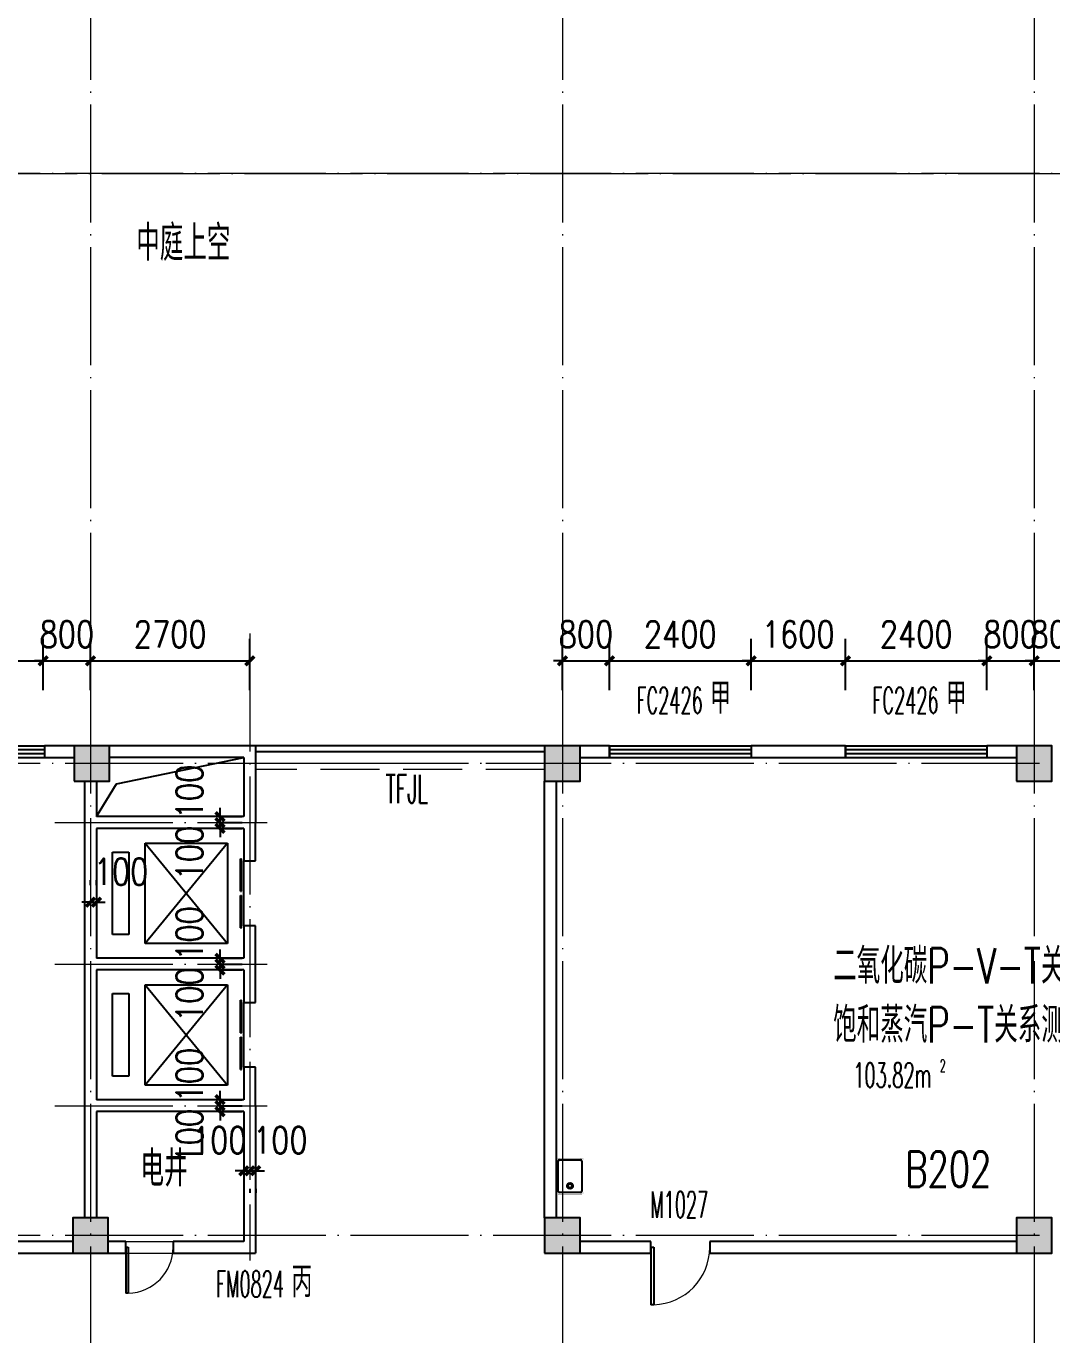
# Model space of a CAD drawing. Extents: x 1417642 to 3570900, y 124798 to 1191112.
# Drawn here: x 1547887 to 1565279, y 572086 to 594271 of the extents above; entities that cross this region are included whole.
import ezdxf

# ---------------------------------------------------------------- set-up
doc = ezdxf.new("R2010")
doc.units = 0
doc.header["$LTSCALE"] = 1000
doc.header["$MEASUREMENT"] = 0
doc.linetypes.add('DASH', pattern=[0.35, 0.25, -0.1])
doc.linetypes.add('DOTE', pattern=[2.42, 2, -0.2, 0.02, -0.2])
doc.layers.get('0').update_dxf_attribs({"linetype": 'CONTINUOUS'})
doc.layers.get('Defpoints').update_dxf_attribs({"linetype": 'CONTINUOUS'})
for name, color, linetype in [('COLUMN', 9, 'CONTINUOUS'), ('DOTE', 1, 'DOTE'), ('EVTR', 2, 'CONTINUOUS'), ('LATRINE', 6, 'CONTINUOUS'), ('PUB_DIM', 3, 'CONTINUOUS'), ('PUB_HATCH', 8, 'CONTINUOUS'), ('PUB_TEXT', 40, 'CONTINUOUS'), ('SPACE', 7, 'CONTINUOUS'), ('STAIR', 2, 'CONTINUOUS'), ('tiaozheng', 20, 'CONTINUOUS'), ('WALL', 4, 'CONTINUOUS'), ('WINDOW', 2, 'CONTINUOUS'), ('WINDOW_TEXT', 7, 'CONTINUOUS'), ('填充', 252, 'CONTINUOUS'), ('水点', 3, 'CONTINUOUS')]:
    doc.layers.add(name, color=color, linetype=linetype)
doc.styles.add('_TCH_SPACE', font='ROMANS', dxfattribs={"width": 0.7, "height": 5, "bigfont": 'Z'})
doc.styles.add('_TCH_WINDOW', font='ROMANS.shx', dxfattribs={"width": 0.7, "height": 400, "bigfont": 'Z.shx'})
doc.styles.add('DIM_FONT', font='SIMPLEX.shx', dxfattribs={"width": 0.8})
doc.styles.get("Standard").update_dxf_attribs({"font": 'GBENOR', "bigfont": 'GBCBIG'})
doc.styles.add('Z', font='ROMANS', dxfattribs={"width": 0.7, "bigfont": 'Z'})
doc.dimstyles.new('DIMN150', dxfattribs={"dimscale": 1.5, "dimtxt": 300, "dimasz": 100, "dimexe": 250, "dimexo": 300, "dimgap": 150, "dimtad": 1, "dimdec": 0, "dimzin": 0, "dimdsep": 46, "dimtxsty": 'DIM_FONT', "dimblk": 'ARCHTICK', "dimcen": 0.09, "dimdle": 1.5, "dimclrt": 7, "dimazin": 2, "dimtfac": 1, "dimtdec": 0, "dimtix": 1, "dimtmove": 2, "dimatfit": 3, "dimldrblk": 'ARCHTICK', "dimfxl": 1, "dimtolj": 1, "dimtzin": 0, "dimarcsym": 0})

# ---------------------------------------------------------------- blocks, each defined once
blk = doc.blocks.new('M_E3')
for p, q in [((-275, -410), (-275, -50)), ((-255, -30), (255, -30)), ((275, -50), (275, -410)), ((255, -430), (-255, -430))]:
    blk.add_line(p, q)
at = {"const_width": 1.5}
for points in [[(-275, 0, 0.414214), (-305, -30, 0.414214)], [(305, -30, 0.414214), (275, 0, 0.414214)], [(-305, -430, 0.414214), (-275, -460, 0.414214)], [(275, -460, 0.414214), (305, -430, 0.414214)]]:
    blk.add_lwpolyline(points, format="xyb", dxfattribs=at)
for points in [[(-275, 0), (275, 0)], [(-305, -430), (-305, -30)], [(305, -30), (305, -430)], [(275, -460), (-275, -460)]]:
    blk.add_lwpolyline(points, dxfattribs=at)
for radius in [50, 32.5]:
    blk.add_circle((165, -230), radius)
for centre, start, end in [((-255, -50), 90, 180), ((255, -50), 0, 90), ((-255, -410), 180, 270), ((255, -410), 270, 0)]:
    blk.add_arc(centre, 20, start, end)
at = {"width": 0.8, "flags": 9}
for tag in ['XSIZE', 'YSIZE']:
    blk.add_attdef(tag, (0, 0), '', height=0.5, dxfattribs=at)
blk = doc.blocks.new('_ArchTick')
at = {"color": 0, "linetype": 'ByBlock', "const_width": 0.4}
blk.add_lwpolyline([(-0.5, -0.5), (0.5, 0.5)], dxfattribs=at)
blk = doc.blocks.new('*D2460')
at = {"layer": 'Defpoints', "color": 0}
for p in [(1551679, 575014), (1551779, 575014), (1551779, 574868)]:
    blk.add_point(p, dxfattribs=at)
at = {"layer": 'PUB_DIM', "color": 0, "lineweight": -2}
for p, q in [((1551679, 574868), (1551529, 574868)), ((1551679, 574868), (1551779, 574868)), ((1551779, 574868), (1551929, 574868)), ((1551679, 574564), (1551679, 574493)), ((1551779, 574564), (1551779, 574493))]:
    blk.add_line(p, q, dxfattribs=at)
at = {"layer": 'PUB_DIM', "color": 0, "lineweight": -2, "xscale": 150, "yscale": 150, "zscale": 150}
blk.add_blockref('_ArchTick', (1551679, 574868), dxfattribs=at)
at = {"layer": 'PUB_DIM', "color": 0, "lineweight": -2, "xscale": 150, "yscale": 150, "zscale": 150, "rotation": 180}
blk.add_blockref('_ArchTick', (1551779, 574868), dxfattribs=at)
at = {"layer": 'PUB_DIM', "color": 7, "insert": (1552196, 575386), "char_height": 450, "attachment_point": 5, "style": 'DIM_FONT'}
blk.add_mtext('\\A1;100', dxfattribs=at)
blk = doc.blocks.new('*D2461')
at = {"layer": 'Defpoints', "color": 0}
for p in [(1551579, 575014), (1551679, 575014), (1551679, 574868)]:
    blk.add_point(p, dxfattribs=at)
at = {"layer": 'PUB_DIM', "color": 0, "lineweight": -2}
for p, q in [((1551579, 574868), (1551429, 574868)), ((1551579, 574868), (1551679, 574868)), ((1551679, 574868), (1551829, 574868)), ((1551579, 574564), (1551579, 574493)), ((1551679, 574564), (1551679, 574493))]:
    blk.add_line(p, q, dxfattribs=at)
at = {"layer": 'PUB_DIM', "color": 0, "lineweight": -2, "xscale": 150, "yscale": 150, "zscale": 150}
blk.add_blockref('_ArchTick', (1551579, 574868), dxfattribs=at)
at = {"layer": 'PUB_DIM', "color": 0, "lineweight": -2, "xscale": 150, "yscale": 150, "zscale": 150, "rotation": 180}
blk.add_blockref('_ArchTick', (1551679, 574868), dxfattribs=at)
at = {"layer": 'PUB_DIM', "color": 7, "insert": (1551161, 575386), "char_height": 450, "attachment_point": 5, "style": 'DIM_FONT'}
blk.add_mtext('\\A1;100', dxfattribs=at)
blk = doc.blocks.new('*D2462')
at = {"layer": 'Defpoints', "color": 0}
for p in [(1548979, 579260), (1549079, 579420), (1549079, 579260)]:
    blk.add_point(p, dxfattribs=at)
at = {"layer": 'PUB_DIM', "color": 0, "lineweight": -2}
for p, q in [((1548979, 579710), (1548979, 579795)), ((1549079, 579710), (1549079, 579795)), ((1548979, 579420), (1548829, 579420)), ((1548979, 579420), (1549079, 579420)), ((1549079, 579420), (1549229, 579420))]:
    blk.add_line(p, q, dxfattribs=at)
at = {"layer": 'PUB_DIM', "color": 0, "lineweight": -2, "xscale": 150, "yscale": 150, "zscale": 150}
blk.add_blockref('_ArchTick', (1548979, 579420), dxfattribs=at)
at = {"layer": 'PUB_DIM', "color": 0, "lineweight": -2, "xscale": 150, "yscale": 150, "zscale": 150, "rotation": 180}
blk.add_blockref('_ArchTick', (1549079, 579420), dxfattribs=at)
at = {"layer": 'PUB_DIM', "color": 7, "insert": (1549496, 579938), "char_height": 450, "attachment_point": 5, "style": 'DIM_FONT'}
blk.add_mtext('\\A1;100', dxfattribs=at)
blk = doc.blocks.new('*D2463')
at = {"layer": 'Defpoints', "color": 0}
for p in [(1550724, 576071), (1550724, 575971), (1551174, 576071)]:
    blk.add_point(p, dxfattribs=at)
at = {"layer": 'PUB_DIM', "color": 0, "lineweight": -2}
for p, q in [((1551174, 576071), (1551174, 576221)), ((1551174, 576071), (1551549, 576071)), ((1551174, 575971), (1551174, 576071)), ((1551174, 575971), (1551549, 575971)), ((1551174, 575971), (1551174, 575821))]:
    blk.add_line(p, q, dxfattribs=at)
at = {"layer": 'PUB_DIM', "color": 0, "lineweight": -2, "xscale": 150, "yscale": 150, "zscale": 150}
for p, rotation in [((1551174, 576071), 270), ((1551174, 575971), 90)]:
    blk.add_blockref('_ArchTick', p, dxfattribs=dict(at, rotation=rotation))
at = {"layer": 'PUB_DIM', "color": 7, "insert": (1550657, 576489), "char_height": 450, "attachment_point": 5, "rotation": 90, "style": 'DIM_FONT'}
blk.add_mtext('\\A1;100', dxfattribs=at)
blk = doc.blocks.new('*D2464')
at = {"layer": 'Defpoints', "color": 0}
for p in [(1550724, 575971), (1551174, 575971), (1550724, 575871)]:
    blk.add_point(p, dxfattribs=at)
at = {"layer": 'PUB_DIM', "color": 0, "lineweight": -2}
for p, q in [((1551174, 575971), (1551174, 576121)), ((1551174, 575971), (1551549, 575971)), ((1551174, 575871), (1551174, 575971)), ((1551174, 575871), (1551549, 575871)), ((1551174, 575871), (1551174, 575721))]:
    blk.add_line(p, q, dxfattribs=at)
at = {"layer": 'PUB_DIM', "color": 0, "lineweight": -2, "xscale": 150, "yscale": 150, "zscale": 150}
for p, rotation in [((1551174, 575971), 270), ((1551174, 575871), 90)]:
    blk.add_blockref('_ArchTick', p, dxfattribs=dict(at, rotation=rotation))
at = {"layer": 'PUB_DIM', "color": 7, "insert": (1550657, 575453), "char_height": 450, "attachment_point": 5, "rotation": 90, "style": 'DIM_FONT'}
blk.add_mtext('\\A1;100', dxfattribs=at)
blk = doc.blocks.new('*D2465')
at = {"layer": 'Defpoints', "color": 0}
for p in [(1550724, 578471), (1550724, 578371), (1551174, 578471)]:
    blk.add_point(p, dxfattribs=at)
at = {"layer": 'PUB_DIM', "color": 0, "lineweight": -2}
for p, q in [((1551174, 578471), (1551174, 578621)), ((1551174, 578471), (1551549, 578471)), ((1551174, 578371), (1551174, 578471)), ((1551174, 578371), (1551549, 578371)), ((1551174, 578371), (1551174, 578221))]:
    blk.add_line(p, q, dxfattribs=at)
at = {"layer": 'PUB_DIM', "color": 0, "lineweight": -2, "xscale": 150, "yscale": 150, "zscale": 150}
for p, rotation in [((1551174, 578471), 270), ((1551174, 578371), 90)]:
    blk.add_blockref('_ArchTick', p, dxfattribs=dict(at, rotation=rotation))
at = {"layer": 'PUB_DIM', "color": 7, "insert": (1550657, 578889), "char_height": 450, "attachment_point": 5, "rotation": 90, "style": 'DIM_FONT'}
blk.add_mtext('\\A1;100', dxfattribs=at)
blk = doc.blocks.new('*D2466')
at = {"layer": 'Defpoints', "color": 0}
for p in [(1550724, 578371), (1551174, 578371), (1550724, 578271)]:
    blk.add_point(p, dxfattribs=at)
at = {"layer": 'PUB_DIM', "color": 0, "lineweight": -2}
for p, q in [((1551174, 578371), (1551174, 578521)), ((1551174, 578371), (1551549, 578371)), ((1551174, 578271), (1551174, 578371)), ((1551174, 578271), (1551549, 578271)), ((1551174, 578271), (1551174, 578121))]:
    blk.add_line(p, q, dxfattribs=at)
at = {"layer": 'PUB_DIM', "color": 0, "lineweight": -2, "xscale": 150, "yscale": 150, "zscale": 150}
for p, rotation in [((1551174, 578371), 270), ((1551174, 578271), 90)]:
    blk.add_blockref('_ArchTick', p, dxfattribs=dict(at, rotation=rotation))
at = {"layer": 'PUB_DIM', "color": 7, "insert": (1550657, 577853), "char_height": 450, "attachment_point": 5, "rotation": 90, "style": 'DIM_FONT'}
blk.add_mtext('\\A1;100', dxfattribs=at)
blk = doc.blocks.new('*D2467')
at = {"layer": 'Defpoints', "color": 0}
for p in [(1550724, 580871), (1551174, 580871), (1550724, 580771)]:
    blk.add_point(p, dxfattribs=at)
at = {"layer": 'PUB_DIM', "color": 0, "lineweight": -2}
for p, q in [((1551174, 580871), (1551174, 581021)), ((1551174, 580871), (1551549, 580871)), ((1551174, 580771), (1551174, 580871)), ((1551174, 580771), (1551549, 580771)), ((1551174, 580771), (1551174, 580621))]:
    blk.add_line(p, q, dxfattribs=at)
at = {"layer": 'PUB_DIM', "color": 0, "lineweight": -2, "xscale": 150, "yscale": 150, "zscale": 150}
for p, rotation in [((1551174, 580871), 270), ((1551174, 580771), 90)]:
    blk.add_blockref('_ArchTick', p, dxfattribs=dict(at, rotation=rotation))
at = {"layer": 'PUB_DIM', "color": 7, "insert": (1550657, 581289), "char_height": 450, "attachment_point": 5, "rotation": 90, "style": 'DIM_FONT'}
blk.add_mtext('\\A1;100', dxfattribs=at)
blk = doc.blocks.new('*D2468')
at = {"layer": 'Defpoints', "color": 0}
for p in [(1550724, 580771), (1550724, 580671), (1551174, 580771)]:
    blk.add_point(p, dxfattribs=at)
at = {"layer": 'PUB_DIM', "color": 0, "lineweight": -2}
for p, q in [((1551174, 580771), (1551174, 580921)), ((1551174, 580771), (1551549, 580771)), ((1551174, 580671), (1551174, 580771)), ((1551174, 580671), (1551549, 580671)), ((1551174, 580671), (1551174, 580521))]:
    blk.add_line(p, q, dxfattribs=at)
at = {"layer": 'PUB_DIM', "color": 0, "lineweight": -2, "xscale": 150, "yscale": 150, "zscale": 150}
for p, rotation in [((1551174, 580771), 270), ((1551174, 580671), 90)]:
    blk.add_blockref('_ArchTick', p, dxfattribs=dict(at, rotation=rotation))
at = {"layer": 'PUB_DIM', "color": 7, "insert": (1550657, 580253), "char_height": 450, "attachment_point": 5, "rotation": 90, "style": 'DIM_FONT'}
blk.add_mtext('\\A1;100', dxfattribs=at)
blk = doc.blocks.new('*D3081')
at = {"layer": 'Defpoints', "color": 0}
for p in [(1557779, 583512), (1556979, 582566), (1557779, 582566)]:
    blk.add_point(p, dxfattribs=at)
at = {"layer": 'PUB_DIM', "color": 0, "lineweight": -2}
for p, q in [((1556979, 583016), (1556979, 583887)), ((1557779, 583016), (1557779, 583887)), ((1556979, 583512), (1556829, 583512)), ((1556979, 583512), (1557779, 583512)), ((1557779, 583512), (1557929, 583512))]:
    blk.add_line(p, q, dxfattribs=at)
at = {"layer": 'PUB_DIM', "color": 0, "lineweight": -2, "xscale": 150, "yscale": 150, "zscale": 150}
blk.add_blockref('_ArchTick', (1556979, 583512), dxfattribs=at)
at = {"layer": 'PUB_DIM', "color": 0, "lineweight": -2, "xscale": 150, "yscale": 150, "zscale": 150, "rotation": 180}
blk.add_blockref('_ArchTick', (1557779, 583512), dxfattribs=at)
at = {"layer": 'PUB_DIM', "color": 7, "insert": (1557379, 583962), "char_height": 450, "attachment_point": 5, "style": 'DIM_FONT'}
blk.add_mtext('\\A1;800', dxfattribs=at)
blk = doc.blocks.new('*D3082')
at = {"layer": 'Defpoints', "color": 0}
for p in [(1560179, 583512), (1557779, 582566), (1560179, 582566)]:
    blk.add_point(p, dxfattribs=at)
at = {"layer": 'PUB_DIM', "color": 0, "lineweight": -2}
for p, q in [((1557779, 583016), (1557779, 583887)), ((1560179, 583016), (1560179, 583887)), ((1557776, 583512), (1560181, 583512))]:
    blk.add_line(p, q, dxfattribs=at)
at = {"layer": 'PUB_DIM', "color": 0, "lineweight": -2, "xscale": 150, "yscale": 150, "zscale": 150, "rotation": 180}
blk.add_blockref('_ArchTick', (1557779, 583512), dxfattribs=at)
at = {"layer": 'PUB_DIM', "color": 0, "lineweight": -2, "xscale": 150, "yscale": 150, "zscale": 150}
blk.add_blockref('_ArchTick', (1560179, 583512), dxfattribs=at)
at = {"layer": 'PUB_DIM', "color": 7, "insert": (1558979, 583962), "char_height": 450, "attachment_point": 5, "style": 'DIM_FONT'}
blk.add_mtext('\\A1;2400', dxfattribs=at)
blk = doc.blocks.new('*D3083')
at = {"layer": 'Defpoints', "color": 0}
for p in [(1561779, 583512), (1560179, 582566), (1561779, 582566)]:
    blk.add_point(p, dxfattribs=at)
at = {"layer": 'PUB_DIM', "color": 0, "lineweight": -2}
for p, q in [((1560179, 583016), (1560179, 583887)), ((1561779, 583016), (1561779, 583887)), ((1560179, 583512), (1560029, 583512)), ((1560179, 583512), (1561779, 583512)), ((1561779, 583512), (1561929, 583512))]:
    blk.add_line(p, q, dxfattribs=at)
at = {"layer": 'PUB_DIM', "color": 0, "lineweight": -2, "xscale": 150, "yscale": 150, "zscale": 150}
blk.add_blockref('_ArchTick', (1560179, 583512), dxfattribs=at)
at = {"layer": 'PUB_DIM', "color": 0, "lineweight": -2, "xscale": 150, "yscale": 150, "zscale": 150, "rotation": 180}
blk.add_blockref('_ArchTick', (1561779, 583512), dxfattribs=at)
at = {"layer": 'PUB_DIM', "color": 7, "insert": (1560979, 583962), "char_height": 450, "attachment_point": 5, "style": 'DIM_FONT'}
blk.add_mtext('\\A1;1600', dxfattribs=at)
blk = doc.blocks.new('*D3084')
at = {"layer": 'Defpoints', "color": 0}
for p in [(1564179, 583512), (1561779, 582566), (1564179, 582566)]:
    blk.add_point(p, dxfattribs=at)
at = {"layer": 'PUB_DIM', "color": 0, "lineweight": -2}
for p, q in [((1561779, 583016), (1561779, 583887)), ((1564179, 583016), (1564179, 583887)), ((1561776, 583512), (1564181, 583512))]:
    blk.add_line(p, q, dxfattribs=at)
at = {"layer": 'PUB_DIM', "color": 0, "lineweight": -2, "xscale": 150, "yscale": 150, "zscale": 150, "rotation": 180}
blk.add_blockref('_ArchTick', (1561779, 583512), dxfattribs=at)
at = {"layer": 'PUB_DIM', "color": 0, "lineweight": -2, "xscale": 150, "yscale": 150, "zscale": 150}
blk.add_blockref('_ArchTick', (1564179, 583512), dxfattribs=at)
at = {"layer": 'PUB_DIM', "color": 7, "insert": (1562979, 583962), "char_height": 450, "attachment_point": 5, "style": 'DIM_FONT'}
blk.add_mtext('\\A1;2400', dxfattribs=at)
blk = doc.blocks.new('*D3085')
at = {"layer": 'Defpoints', "color": 0}
for p in [(1564979, 583512), (1564179, 582566), (1564979, 582566)]:
    blk.add_point(p, dxfattribs=at)
at = {"layer": 'PUB_DIM', "color": 0, "lineweight": -2}
for p, q in [((1564179, 583016), (1564179, 583887)), ((1564979, 583016), (1564979, 583887)), ((1564179, 583512), (1564029, 583512)), ((1564179, 583512), (1564979, 583512)), ((1564979, 583512), (1565129, 583512))]:
    blk.add_line(p, q, dxfattribs=at)
at = {"layer": 'PUB_DIM', "color": 0, "lineweight": -2, "xscale": 150, "yscale": 150, "zscale": 150}
blk.add_blockref('_ArchTick', (1564179, 583512), dxfattribs=at)
at = {"layer": 'PUB_DIM', "color": 0, "lineweight": -2, "xscale": 150, "yscale": 150, "zscale": 150, "rotation": 180}
blk.add_blockref('_ArchTick', (1564979, 583512), dxfattribs=at)
at = {"layer": 'PUB_DIM', "color": 7, "insert": (1564579, 583962), "char_height": 450, "attachment_point": 5, "style": 'DIM_FONT'}
blk.add_mtext('\\A1;800', dxfattribs=at)
blk = doc.blocks.new('*D3086')
at = {"layer": 'Defpoints', "color": 0}
for p in [(1565779, 583512), (1564979, 582566), (1565779, 582566)]:
    blk.add_point(p, dxfattribs=at)
at = {"layer": 'PUB_DIM', "color": 0, "lineweight": -2}
for p, q in [((1564979, 583016), (1564979, 583887)), ((1565779, 583016), (1565779, 583887)), ((1564979, 583512), (1564829, 583512)), ((1564979, 583512), (1565779, 583512)), ((1565779, 583512), (1565929, 583512))]:
    blk.add_line(p, q, dxfattribs=at)
at = {"layer": 'PUB_DIM', "color": 0, "lineweight": -2, "xscale": 150, "yscale": 150, "zscale": 150}
blk.add_blockref('_ArchTick', (1564979, 583512), dxfattribs=at)
at = {"layer": 'PUB_DIM', "color": 0, "lineweight": -2, "xscale": 150, "yscale": 150, "zscale": 150, "rotation": 180}
blk.add_blockref('_ArchTick', (1565779, 583512), dxfattribs=at)
at = {"layer": 'PUB_DIM', "color": 7, "insert": (1565379, 583962), "char_height": 450, "attachment_point": 5, "style": 'DIM_FONT'}
blk.add_mtext('\\A1;800', dxfattribs=at)
blk = doc.blocks.new('*D3108')
at = {"layer": 'Defpoints', "color": 0}
for p in [(1548178, 583512), (1545778, 582566), (1548178, 582566)]:
    blk.add_point(p, dxfattribs=at)
at = {"layer": 'PUB_DIM', "color": 0, "lineweight": -2}
for p, q in [((1545778, 583016), (1545778, 583887)), ((1548178, 583016), (1548178, 583887)), ((1545776, 583512), (1548181, 583512))]:
    blk.add_line(p, q, dxfattribs=at)
at = {"layer": 'PUB_DIM', "color": 0, "lineweight": -2, "xscale": 150, "yscale": 150, "zscale": 150, "rotation": 180}
blk.add_blockref('_ArchTick', (1545778, 583512), dxfattribs=at)
at = {"layer": 'PUB_DIM', "color": 0, "lineweight": -2, "xscale": 150, "yscale": 150, "zscale": 150}
blk.add_blockref('_ArchTick', (1548178, 583512), dxfattribs=at)
at = {"layer": 'PUB_DIM', "color": 7, "insert": (1546978, 583962), "char_height": 450, "attachment_point": 5, "style": 'DIM_FONT'}
blk.add_mtext('\\A1;2400', dxfattribs=at)
blk = doc.blocks.new('*D3109')
at = {"layer": 'Defpoints', "color": 0}
for p in [(1548979, 583512), (1548178, 582566), (1548979, 582566)]:
    blk.add_point(p, dxfattribs=at)
at = {"layer": 'PUB_DIM', "color": 0, "lineweight": -2}
for p, q in [((1548178, 583016), (1548178, 583887)), ((1548979, 583016), (1548979, 583887)), ((1548178, 583512), (1548028, 583512)), ((1548178, 583512), (1548979, 583512)), ((1548979, 583512), (1549129, 583512))]:
    blk.add_line(p, q, dxfattribs=at)
at = {"layer": 'PUB_DIM', "color": 0, "lineweight": -2, "xscale": 150, "yscale": 150, "zscale": 150}
blk.add_blockref('_ArchTick', (1548178, 583512), dxfattribs=at)
at = {"layer": 'PUB_DIM', "color": 0, "lineweight": -2, "xscale": 150, "yscale": 150, "zscale": 150, "rotation": 180}
blk.add_blockref('_ArchTick', (1548979, 583512), dxfattribs=at)
at = {"layer": 'PUB_DIM', "color": 7, "insert": (1548578, 583962), "char_height": 450, "attachment_point": 5, "style": 'DIM_FONT'}
blk.add_mtext('\\A1;800', dxfattribs=at)
blk = doc.blocks.new('*D3110')
at = {"layer": 'Defpoints', "color": 0}
for p in [(1551679, 583512), (1548979, 582566), (1551679, 582566)]:
    blk.add_point(p, dxfattribs=at)
at = {"layer": 'PUB_DIM', "color": 0, "lineweight": -2}
for p, q in [((1548979, 583016), (1548979, 583887)), ((1551679, 583016), (1551679, 583887)), ((1548976, 583512), (1551681, 583512))]:
    blk.add_line(p, q, dxfattribs=at)
at = {"layer": 'PUB_DIM', "color": 0, "lineweight": -2, "xscale": 150, "yscale": 150, "zscale": 150, "rotation": 180}
blk.add_blockref('_ArchTick', (1548979, 583512), dxfattribs=at)
at = {"layer": 'PUB_DIM', "color": 0, "lineweight": -2, "xscale": 150, "yscale": 150, "zscale": 150}
blk.add_blockref('_ArchTick', (1551679, 583512), dxfattribs=at)
at = {"layer": 'PUB_DIM', "color": 7, "insert": (1550329, 583962), "char_height": 450, "attachment_point": 5, "style": 'DIM_FONT'}
blk.add_mtext('\\A1;2700', dxfattribs=at)
blk = doc.blocks.new('_FZH')
blk.add_lwpolyline([(-0.5, -0.5), (0.5, -0.5), (0.5, 0.5), (-0.5, 0.5)], close=True)
at = {"layer": 'PUB_HATCH'}
blk.add_solid([(-0.5, -0.5), (0.5, -0.5), (-0.5, 0.5), (0.5, 0.5)], dxfattribs=at)
blk = doc.blocks.new('$TCHSYS$WIN2D')
for p, q in [((-0.5, 0.5), (0.5, 0.5)), ((-0.5, 0.5), (-0.5, -0.5)), ((0.5, 0.5), (0.5, -0.5)), ((0.5, 0.1667), (-0.5, 0.1667)), ((0.5, -0.1667), (-0.5, -0.1667)), ((-0.5, -0.5), (0.5, -0.5))]:
    blk.add_line(p, q)
blk = doc.blocks.new('$DorLib2D$00000001')
for p, q in [((0.45, 0.975), (0.5, 0.975)), ((0.45, 0), (0.45, 0.975)), ((0.5, 0), (0.5, 0.975)), ((0.5, 0), (0.45, 0))]:
    blk.add_line(p, q)
at = {"lineweight": 13}
blk.add_arc((0.475, 0), 0.975, 91.4693, 180, dxfattribs=at)
blk = doc.blocks.new('$DORLIB2D$00000127')
at = {"color": 0}
for points in [[(-0.533, 0.795), (-0.533, 0.69)], [(-0.033, 0.795), (-0.533, 0.795)], [(-0.033, 0.69), (-0.533, 0.69)], [(-0.033, 0.795), (-0.033, 0.69)], [(0.533, 0.795), (0.033, 0.795)], [(0.033, 0.795), (0.033, 0.69)], [(0.533, 0.69), (0.033, 0.69)], [(0.533, 0.795), (0.533, 0.69)], [(0.5, 0.5), (-0.5, 0.5)]]:
    blk.add_lwpolyline(points, dxfattribs=at)

msp = doc.modelspace()

# ---------------------------------------------------------------- linework, layer by layer
at = {"layer": 'DOTE', "lineweight": 0, "elevation": 0}
for points in [[(1548978.7, 626822.2), (1548978.7, 515570.4)], [(1556978.7, 626822.2), (1556978.7, 515570.4)], [(1564978.7, 626822.2), (1564978.7, 515570.4)], [(1596527.1, 591770.9), (1501578.7, 591770.9)], [(1527391.3, 591770.9), (1595678.8, 591770.9)], [(1551678.7, 583972.8), (1551678.7, 573347.9)], [(1596527.1, 581770.9), (1501378.7, 581770.9)], [(1548373, 580770.9), (1551971.4, 580770.9)], [(1548373, 578370.9), (1551971.4, 578370.9)], [(1548373, 575970.9), (1551971.4, 575970.9)], [(1596527.1, 573770.9), (1501378.7, 573770.9)]]:
    msp.add_lwpolyline(points, dxfattribs=at)
at = {"layer": 'EVTR'}
for p, q in [((1549903.7, 580421, 0), (1551303.7, 580421, 0)), ((1549903.7, 578721, 0), (1549903.7, 580421, 0)), ((1549903.7, 580421, 0), (1551303.7, 578721, 0)), ((1551303.7, 580421, 0), (1549903.7, 578721, 0)), ((1551303.7, 580421, 0), (1551303.7, 578721, 0)), ((1549353.7, 580271, 0), (1549628.7, 580271, 0)), ((1549353.7, 578871, 0), (1549353.7, 580271, 0)), ((1549628.7, 580271, 0), (1549628.7, 578871, 0)), ((1549628.7, 578871, 0), (1549353.7, 578871, 0)), ((1551303.7, 578721, 0), (1549903.7, 578721, 0)), ((1549903.7, 578021, 0), (1551303.7, 578021, 0)), ((1549903.7, 576321, 0), (1549903.7, 578021, 0)), ((1549903.7, 578021, 0), (1551303.7, 576321, 0)), ((1551303.7, 578021, 0), (1549903.7, 576321, 0)), ((1551303.7, 578021, 0), (1551303.7, 576321, 0)), ((1549353.7, 577871, 0), (1549628.7, 577871, 0)), ((1549353.7, 576471, 0), (1549353.7, 577871, 0)), ((1549628.7, 577871, 0), (1549628.7, 576471, 0)), ((1549628.7, 576471, 0), (1549353.7, 576471, 0)), ((1551303.7, 576321, 0), (1549903.7, 576321, 0))]:
    msp.add_line(p, q, dxfattribs=at)
at = {"layer": 'LATRINE', "linetype": 'DASH', "lineweight": 0, "ltscale": 4}
for p, q in [((1556678.7, 581771, 0), (1551778.7, 581771, 0)), ((1556678.7, 581671, 0), (1551778.7, 581671, 0))]:
    msp.add_line(p, q, dxfattribs=at)
at = {"layer": 'STAIR'}
for p, q in [((1556678.7, 582071, 0), (1551778.7, 582071, 0)), ((1556678.7, 581971, 0), (1551778.7, 581971, 0))]:
    msp.add_line(p, q, dxfattribs=at)
at = {"layer": 'tiaozheng', "color": 2}
for p, q in [((1549417.3, 581429, 0), (1551578.7, 581871, 0)), ((1549078.7, 580871, 0), (1549417.3, 581429, 0))]:
    msp.add_line(p, q, dxfattribs=at)
at = {"layer": 'WALL'}
for p, q in [((1548699.3, 582071), (1548199.3, 582071)), ((1548199.3, 582071), (1548199.3, 581871)), ((1551778.7, 582071), (1549299.3, 582071)), ((1551778.7, 582071), (1551778.7, 580771)), ((1557778.7, 582071), (1557278.7, 582071)), ((1557778.7, 581871), (1557778.7, 582071)), ((1561778.7, 582071), (1560178.7, 582071)), ((1560178.7, 582071), (1560178.7, 581871)), ((1561778.7, 581871), (1561778.7, 582071)), ((1564678.7, 582071), (1564178.7, 582071)), ((1564178.7, 582071), (1564178.7, 581871)), ((1548199.3, 581871), (1548699.3, 581871)), ((1551578.7, 581871), (1549299.3, 581871)), ((1551578.7, 581871), (1551578.7, 580871)), ((1557278.7, 581871), (1557778.7, 581871)), ((1560178.7, 581871), (1561778.7, 581871)), ((1564178.7, 581871), (1564678.7, 581871)), ((1548878.7, 581471), (1548878.7, 580771)), ((1549078.7, 581471), (1549078.7, 580871)), ((1556678.7, 574071), (1556678.7, 581471)), ((1556878.7, 574071), (1556878.7, 581471)), ((1551578.7, 580871), (1549078.7, 580871)), ((1548878.7, 580771), (1548878.7, 578371)), ((1551578.7, 580671), (1549078.7, 580671)), ((1549078.7, 580671), (1549078.7, 578471)), ((1551578.7, 580671), (1551578.7, 580121)), ((1551778.7, 580121), (1551778.7, 580771)), ((1551578.7, 580121), (1551778.7, 580121)), ((1551778.7, 579021), (1551578.7, 579021)), ((1551578.7, 579021), (1551578.7, 578471)), ((1551778.7, 578371), (1551778.7, 579021)), ((1548878.7, 578371), (1548878.7, 575971)), ((1551578.7, 578471), (1549078.7, 578471)), ((1551778.7, 577721), (1551778.7, 578371)), ((1551578.7, 578271), (1549078.7, 578271)), ((1549078.7, 578271), (1549078.7, 576071)), ((1551578.7, 578271), (1551578.7, 577721)), ((1551578.7, 577721), (1551778.7, 577721)), ((1551778.7, 576621), (1551578.7, 576621)), ((1551578.7, 576621), (1551578.7, 576071)), ((1551778.7, 575971), (1551778.7, 576621)), ((1548878.7, 575971), (1548878.7, 574071)), ((1551578.7, 576071), (1549078.7, 576071)), ((1551778.7, 575971), (1551778.7, 573471)), ((1551578.7, 575871), (1549078.7, 575871)), ((1549078.7, 575871), (1549078.7, 574071)), ((1551578.7, 575871), (1551578.7, 573671)), ((1548678.7, 573671), (1543978.7, 573671)), ((1549578.7, 573671), (1549278.7, 573671)), ((1549578.7, 573471), (1549578.7, 573671)), ((1551578.7, 573671), (1550378.7, 573671)), ((1550378.7, 573671), (1550378.7, 573471)), ((1558478.7, 573671), (1557278.7, 573671)), ((1558478.7, 573471), (1558478.7, 573671)), ((1564678.7, 573671), (1559478.7, 573671)), ((1559478.7, 573671), (1559478.7, 573471)), ((1543978.7, 573471), (1548678.7, 573471)), ((1549278.7, 573471), (1549578.7, 573471)), ((1550378.7, 573471), (1551778.7, 573471)), ((1557278.7, 573471), (1558478.7, 573471)), ((1559478.7, 573471), (1564678.7, 573471))]:
    msp.add_line(p, q, dxfattribs=at)
at = {"layer": 'WINDOW', "lineweight": 0}
for p, q in [((1549578.7, 573671, 0), (1550378.7, 573671, 0)), ((1549578.7, 573471, 0), (1550378.7, 573471, 0))]:
    msp.add_line(p, q, dxfattribs=at)

# ---------------------------------------------------------------- block references
at = {"layer": 'COLUMN', "lineweight": 0, "xscale": 600, "yscale": 600, "zscale": 600}
for p in [(1548999.3, 581771, 0), (1556978.7, 581771, 0), (1564978.7, 581771, 0), (1548978.7, 573771, 0), (1556978.7, 573771, 0), (1564978.7, 573771, 0)]:
    msp.add_blockref('_FZH', p, dxfattribs=at)
at = {"layer": 'WINDOW', "color": 2, "xscale": -2400, "yscale": -200, "zscale": -2400, "rotation": 180}
msp.add_blockref('$TCHSYS$WIN2D', (1546999.3, 581971), dxfattribs=at)
at = {"layer": 'WINDOW', "color": 2, "xscale": 2400, "yscale": 200, "zscale": 2400}
for p in [(1558978.7, 581971), (1562978.7, 581971)]:
    msp.add_blockref('$TCHSYS$WIN2D', p, dxfattribs=at)
at = {"layer": 'WINDOW', "xscale": 1100, "yscale": -200, "zscale": 1100, "rotation": 270}
for p in [(1551678.7, 579571), (1551678.7, 577171)]:
    msp.add_blockref('$DORLIB2D$00000127', p, dxfattribs=at)
at = {"layer": 'WINDOW', "lineweight": 0}
ref = msp.add_blockref('$DorLib2D$00000001', (1558978.7, 573571), dxfattribs=dict(at, xscale=1000, yscale=1000, zscale=1000, rotation=180))
ref.add_attrib('A', 'M1027', (1558469.4, 574072.2), dxfattribs={"layer": 'WINDOW_TEXT', "lineweight": 0, "height": 446.25, "style": '_TCH_WINDOW', "width": 0.494118})
at = {"layer": 'WINDOW', "lineweight": 0, "xscale": 800, "yscale": 800, "zscale": 800, "rotation": 180}
msp.add_blockref('$DorLib2D$00000001', (1549978.7, 573571), dxfattribs=at)
at = {"layer": '水点', "rotation": 270}
msp.add_blockref('M_E3', (1557338.7, 574776, 0), dxfattribs=at)

# ---------------------------------------------------------------- texts
at = {"layer": 'PUB_TEXT', "style": 'Z'}
for s, height, width, p in [('中庭上空', 600, 0.7, (1549754.1, 590294.7, 0)), ('TFJL', 480, 0.525, (1553981.8, 581098.6)), ('电井', 600, 0.7, (1549826.3, 574603.4, 0))]:
    msp.add_text(s, height=height, dxfattribs=dict(at, width=width)).set_placement(p)
at = {"layer": 'PUB_TEXT', "color": 1, "lineweight": 60, "style": 'Z', "width": 0.7}
msp.add_text('B202', height=600, dxfattribs=at).set_placement((1562794.6, 574594.6))
at = {"layer": 'SPACE', "style": '_TCH_SPACE', "width": 0.525}
for s, height, p in [('103.82m', 420, (1561911.8, 576279.6, 0)), ('2', 210, (1563381.8, 576542.1, 0))]:
    msp.add_text(s, height=height, dxfattribs=at).set_placement(p)
at = {"layer": 'WINDOW_TEXT', "color": 2, "style": '_TCH_WINDOW'}
for s, height, width, p in [('FC2426', 446.25, 0.494118, (1558235.3, 582618.5)), ('甲', 525, 0.7, (1559484.8, 582618.5)), ('FC2426', 446.25, 0.494118, (1562235.3, 582618.5)), ('甲', 525, 0.7, (1563484.8, 582618.5))]:
    msp.add_text(s, height=height, dxfattribs=dict(at, width=width)).set_placement(p)
at = {"layer": 'WINDOW_TEXT', "style": '_TCH_WINDOW'}
for s, height, width, p in [('丙', 525, 0.7, (1552387.9, 572723.5)), ('FM0824', 446.25, 0.494118, (1551106.9, 572723.5))]:
    msp.add_text(s, height=height, dxfattribs=dict(at, width=width)).set_placement(p)
at = {"layer": '填充', "insert": (1561571.3, 578639.6), "char_height": 600, "width": 6053.458, "attachment_point": 1, "style": '_TCH_WINDOW'}
msp.add_mtext('{\\C2;二氧化碳P-V-T关系实验室\\P饱和蒸汽P-T关系测定实验室}', dxfattribs=at)

# ---------------------------------------------------------------- dimensions: what is measured, and where the dimension line sits
at = {"layer": 'PUB_DIM'}
for p1, p2, picture, middle in [((1545778.3, 582566.2), (1548178.3, 582566.2), '*D3108', (1546978.3, 583961.7)), ((1548178.3, 582566.2), (1548978.7, 582566.2), '*D3109', (1548578.5, 583961.7)), ((1548978.7, 582566.2), (1551678.7, 582566.2), '*D3110', (1550328.7, 583961.7)), ((1556978.7, 582566.2), (1557778.7, 582566.2), '*D3081', (1557378.7, 583961.7)), ((1557778.7, 582566.2), (1560178.7, 582566.2), '*D3082', (1558978.7, 583961.7)), ((1560178.7, 582566.2), (1561778.7, 582566.2), '*D3083', (1560978.7, 583961.7)), ((1561778.7, 582566.2), (1564178.7, 582566.2), '*D3084', (1562978.7, 583961.7)), ((1564178.7, 582566.2), (1564978.7, 582566.2), '*D3085', (1564578.7, 583961.7)), ((1564978.7, 582566.2), (1565778.7, 582566.2), '*D3086', (1565378.7, 583961.7))]:
    dim = msp.add_aligned_dim(p1=p1, p2=p2, distance=945.5, dimstyle='DIMN150', dxfattribs=at)
    dim.commit()
    dim.dimension.update_dxf_attribs({"geometry": picture, "text_midpoint": middle})
for base, p1, p2, angle, picture, middle in [((1551174.4, 580871), (1550724.5, 580771), (1550724.5, 580871), 90, '*D2467', (1550656.9, 581288.7)), ((1551174.4, 580771), (1550724.5, 580671), (1550724.5, 580771), 90, '*D2468', (1550656.9, 580253.2)), ((1549078.7, 579420.5), (1548978.7, 579260.3), (1549078.7, 579260.3), 0, '*D2462', (1549496.4, 579938)), ((1551174.4, 578471), (1550724.5, 578371), (1550724.5, 578471), 90, '*D2465', (1550656.9, 578888.7)), ((1551174.4, 578371), (1550724.5, 578271), (1550724.5, 578371), 90, '*D2466', (1550656.9, 577853.2)), ((1551174.4, 576071), (1550724.5, 575971), (1550724.5, 576071), 90, '*D2463', (1550656.9, 576488.7)), ((1551174.4, 575971), (1550724.5, 575871), (1550724.5, 575971), 90, '*D2464', (1550656.9, 575453.2)), ((1551678.7, 574868.4), (1551578.7, 575013.6), (1551678.7, 575013.6), 0, '*D2461', (1551160.9, 575385.9)), ((1551778.7, 574868.4), (1551678.7, 575013.6), (1551778.7, 575013.6), 0, '*D2460', (1552196.4, 575385.9))]:
    dim = msp.add_linear_dim(base=base, p1=p1, p2=p2, angle=angle, dimstyle='DIMN150', dxfattribs=at)
    dim.commit()
    dim.dimension.update_dxf_attribs({"geometry": picture, "text_midpoint": middle, "dimtype": 129})

doc.saveas('drawing.dxf')
